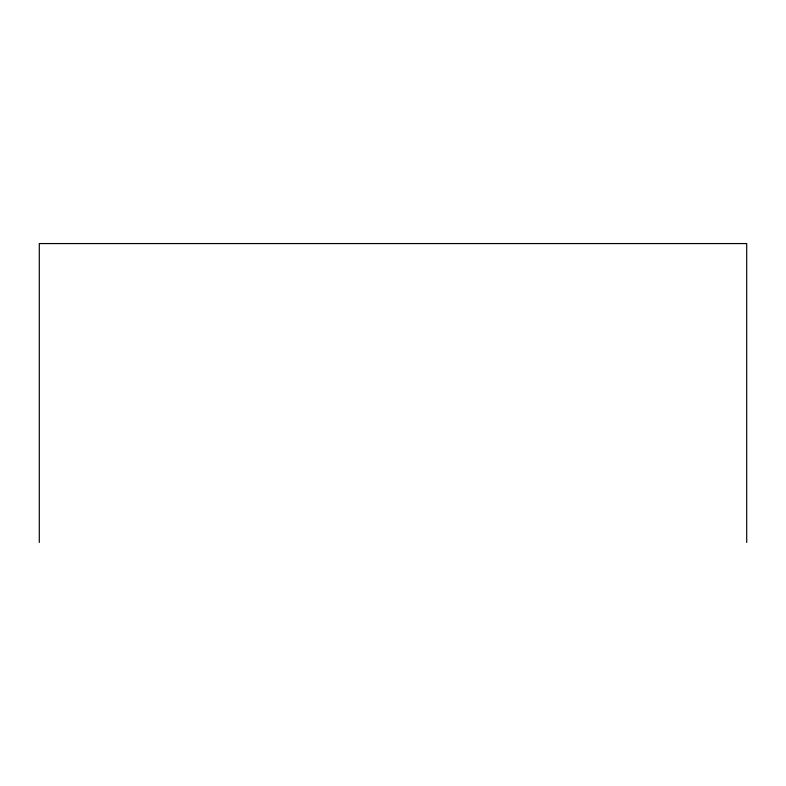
<?xml version="1.0" encoding="UTF-8"?>
<svg xmlns="http://www.w3.org/2000/svg" width="786" height="786" viewBox="0 0 786 786"><rect width="100%" height="100%" fill="white"/><g stroke="black" fill="none" stroke-linecap="round" stroke-linejoin="round"><path stroke-width="1.18" d="M746.7 542.438L746.7 243.562L39.3 243.562L39.3 542.438"/></g></svg>
